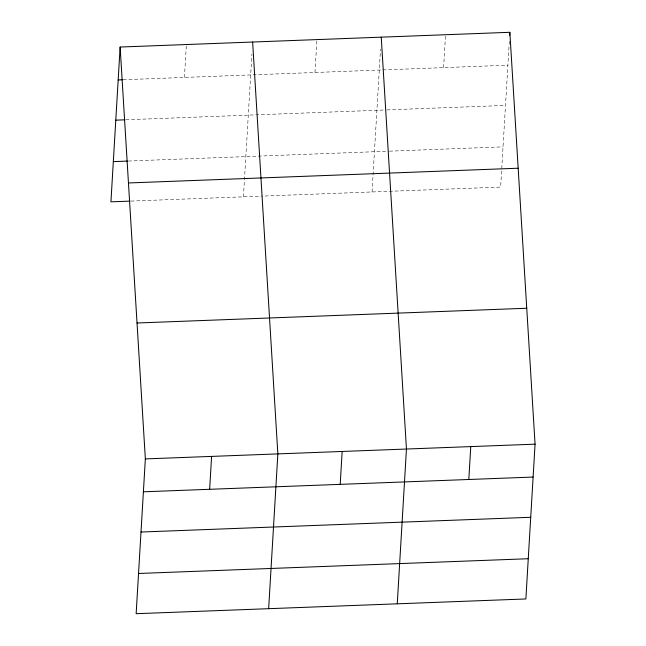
<?xml version="1.0" encoding="UTF-8"?>
<svg xmlns="http://www.w3.org/2000/svg" width="646" height="646" viewBox="0 0 646 646"><rect width="100%" height="100%" fill="white"/><g stroke="black" fill="none" stroke-linecap="round" stroke-linejoin="round"><path stroke-width="0.48" stroke-dasharray="3.23 2.42" d="M184.433 77.431L186.387 44.542M243.437 196.82L251.924 53.998M314.982 72.489L316.936 39.6M372.048 191.951L380.534 49.128M443.592 67.628L445.546 34.731M509.314 41.271L500.65 187.09L263.536 196.061M123.2 79.749L507.893 65.189M125.825 119.785L385.945 109.941M386.946 109.901L505.503 105.419M128.384 161.04L388.504 151.196M389.506 151.156L503.04 146.86M131.009 201.076L262.526 196.101"/><path stroke-width="0.97" d="M120.132 47.045L145.35 458.91L136.153 613.7L525.868 598.955L535.066 444.165L509.847 32.3L120.132 47.045L110.934 201.835L130.007 201.116M209.643 489.297L211.597 456.407M268.655 608.685L277.853 453.896L252.634 42.03M340.2 484.355L342.154 451.465M397.258 603.816L406.455 449.035L381.245 37.169M468.81 479.493L470.764 446.596M509.67 35.288L509.847 32.3M118.178 79.942L122.191 79.789M115.787 120.164L124.823 119.825M113.325 161.613L127.383 161.08M128.457 182.963L518.173 168.218M137.025 323L526.74 308.247M145.35 458.91L535.066 444.165M143.396 491.808L533.111 477.055M141.006 532.029L530.721 517.284M138.543 573.478L528.258 558.725"/></g></svg>
